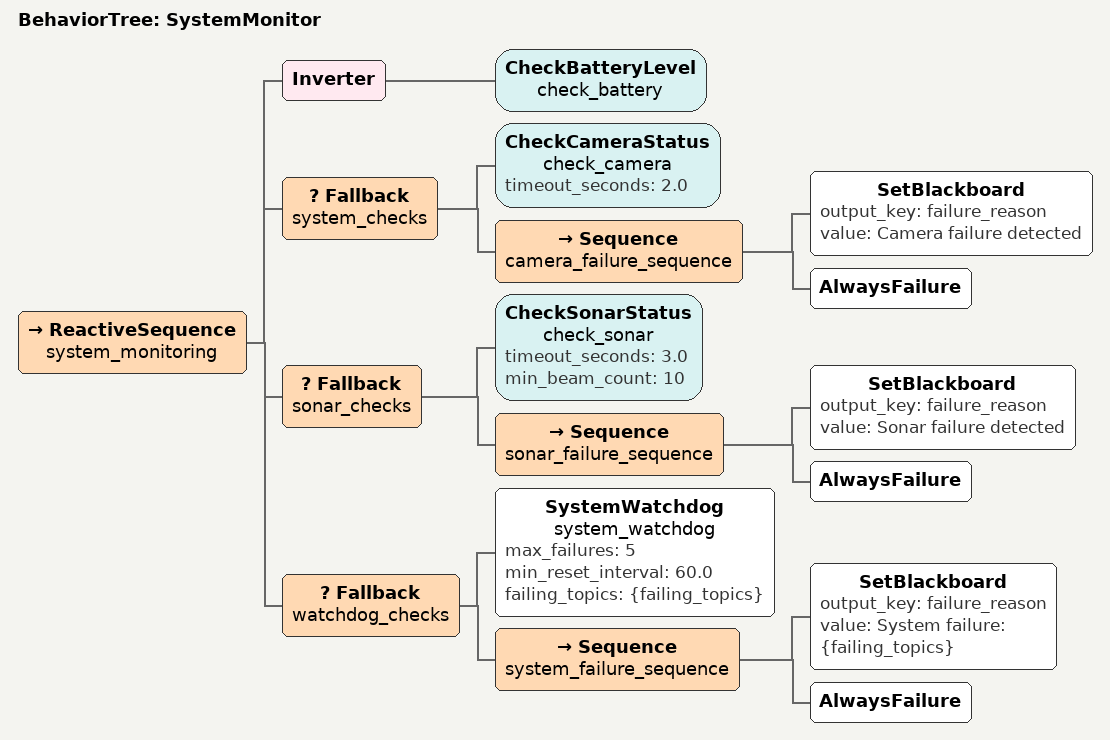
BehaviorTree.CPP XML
<?xml version="1.0" encoding="UTF-8"?>
<root BTCPP_format="4">
    <BehaviorTree ID="SystemMonitor">
        <ReactiveSequence name="system_monitoring">
            <!-- If battery indicates return is needed, mission fails -->
            <Inverter>
                <CheckBatteryLevel name="check_battery" />
            </Inverter>

            <!-- If any critical system fails, mission fails -->
            <Fallback name="system_checks">
                <CheckCameraStatus name="check_camera" timeout_seconds="2.0" />
                <Sequence name="camera_failure_sequence">
                    <SetBlackboard output_key="failure_reason" value="Camera failure detected" />
                    <AlwaysFailure />
                </Sequence>
            </Fallback>

            <Fallback name="sonar_checks">
                <CheckSonarStatus name="check_sonar" timeout_seconds="3.0" min_beam_count="10" />
                <Sequence name="sonar_failure_sequence">
                    <SetBlackboard output_key="failure_reason" value="Sonar failure detected" />
                    <AlwaysFailure />
                </Sequence>
            </Fallback>

            <Fallback name="watchdog_checks">
                <SystemWatchdog name="system_watchdog" max_failures="5" min_reset_interval="60.0" failing_topics="{failing_topics}" />
                <Sequence name="system_failure_sequence">
                    <SetBlackboard output_key="failure_reason" value="System failure: {failing_topics}" />
                    <AlwaysFailure />
                </Sequence>
            </Fallback>
        </ReactiveSequence>
    </BehaviorTree>

</root>
